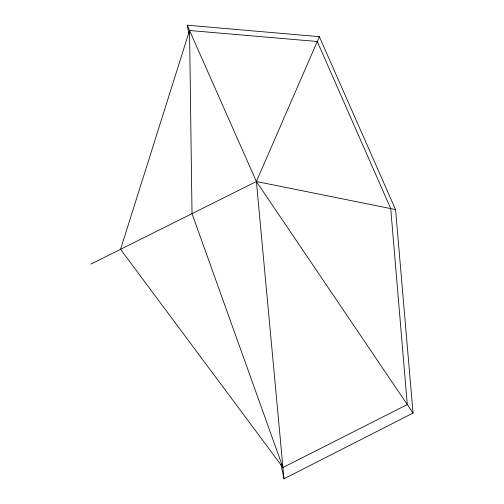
<?xml version="1.0" encoding="UTF-8"?>
<svg xmlns="http://www.w3.org/2000/svg" width="504" height="504" viewBox="0 0 504 504"><rect width="100%" height="100%" fill="white"/><g stroke="black" fill="none" stroke-linecap="round" stroke-linejoin="round"><path stroke-width="0.76" d="M189.542 30.498L120.557 249.316L282.952 467.517L407.282 404.561L390.732 208.593L317.249 41.504L189.542 30.498L192.018 213.646L282.952 467.517M319.353 36.672L256.391 181.509L283.998 478.8L413.034 413.06L395.571 209.569L319.353 36.672L187.198 25.2L189 33.648M90.966 264.09L256.391 181.509L395.571 209.569M413.034 413.06L256.391 181.509L187.198 25.2M280.879 464.184L283.998 478.8"/></g></svg>
